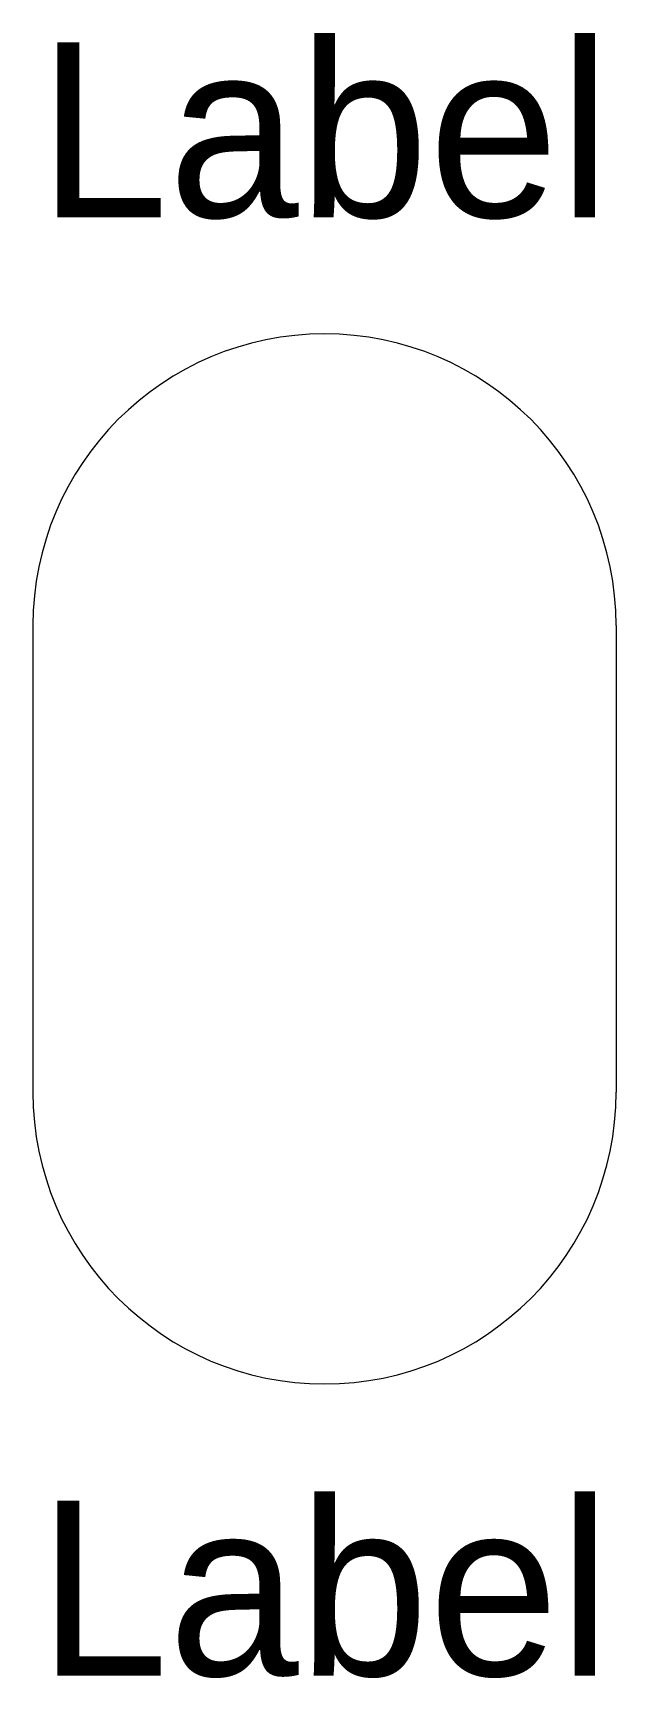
# Model space of a CAD drawing. Header units: millimetres. Extents: x -2.5 to 2.5, y -7 to 7.1.
import ezdxf
from ezdxf.enums import TextEntityAlignment as Align

# ---------------------------------------------------------------- set-up
doc = ezdxf.new("R2010")
doc.units = ezdxf.units.MM
doc.layers.add('Cut', color=5, linetype='CONTINUOUS', lineweight=5, true_color=0x0000ff)
doc.layers.add('Fill', color=7, linetype='CONTINUOUS', lineweight=20, true_color=0x000000)
doc.styles.add('textstyle0', font='')
doc.styles.add('textstyle1', font='')
doc.styles.get('textstyle0').set_extended_font_data('Ubuntu')
doc.styles.get('textstyle1').set_extended_font_data('Ubuntu')

msp = doc.modelspace()

# ---------------------------------------------------------------- linework, layer by layer
at = {"layer": 'Cut'}
for p, q in [((-2.5, 2), (-2.5, -2)), ((2.5, 2), (2.5, -2))]:
    msp.add_line(p, q, dxfattribs=at)
for centre, start, end in [((0, 2), 0, 180), ((0, -2), 180, 0)]:
    msp.add_arc(centre, 2.5, start, end, dxfattribs=at)

# ---------------------------------------------------------------- texts
at = {"layer": 'Fill', "style": 'textstyle0'}
msp.add_text('Label', height=1.5, rotation=360, dxfattribs=at).set_placement((0, 5.5), align=Align.CENTER)
at = {"layer": 'Fill', "style": 'textstyle1'}
msp.add_text('Label', height=1.5, dxfattribs=at).set_placement((0, -5.5), align=Align.TOP_CENTER)

doc.saveas('drawing.dxf')
